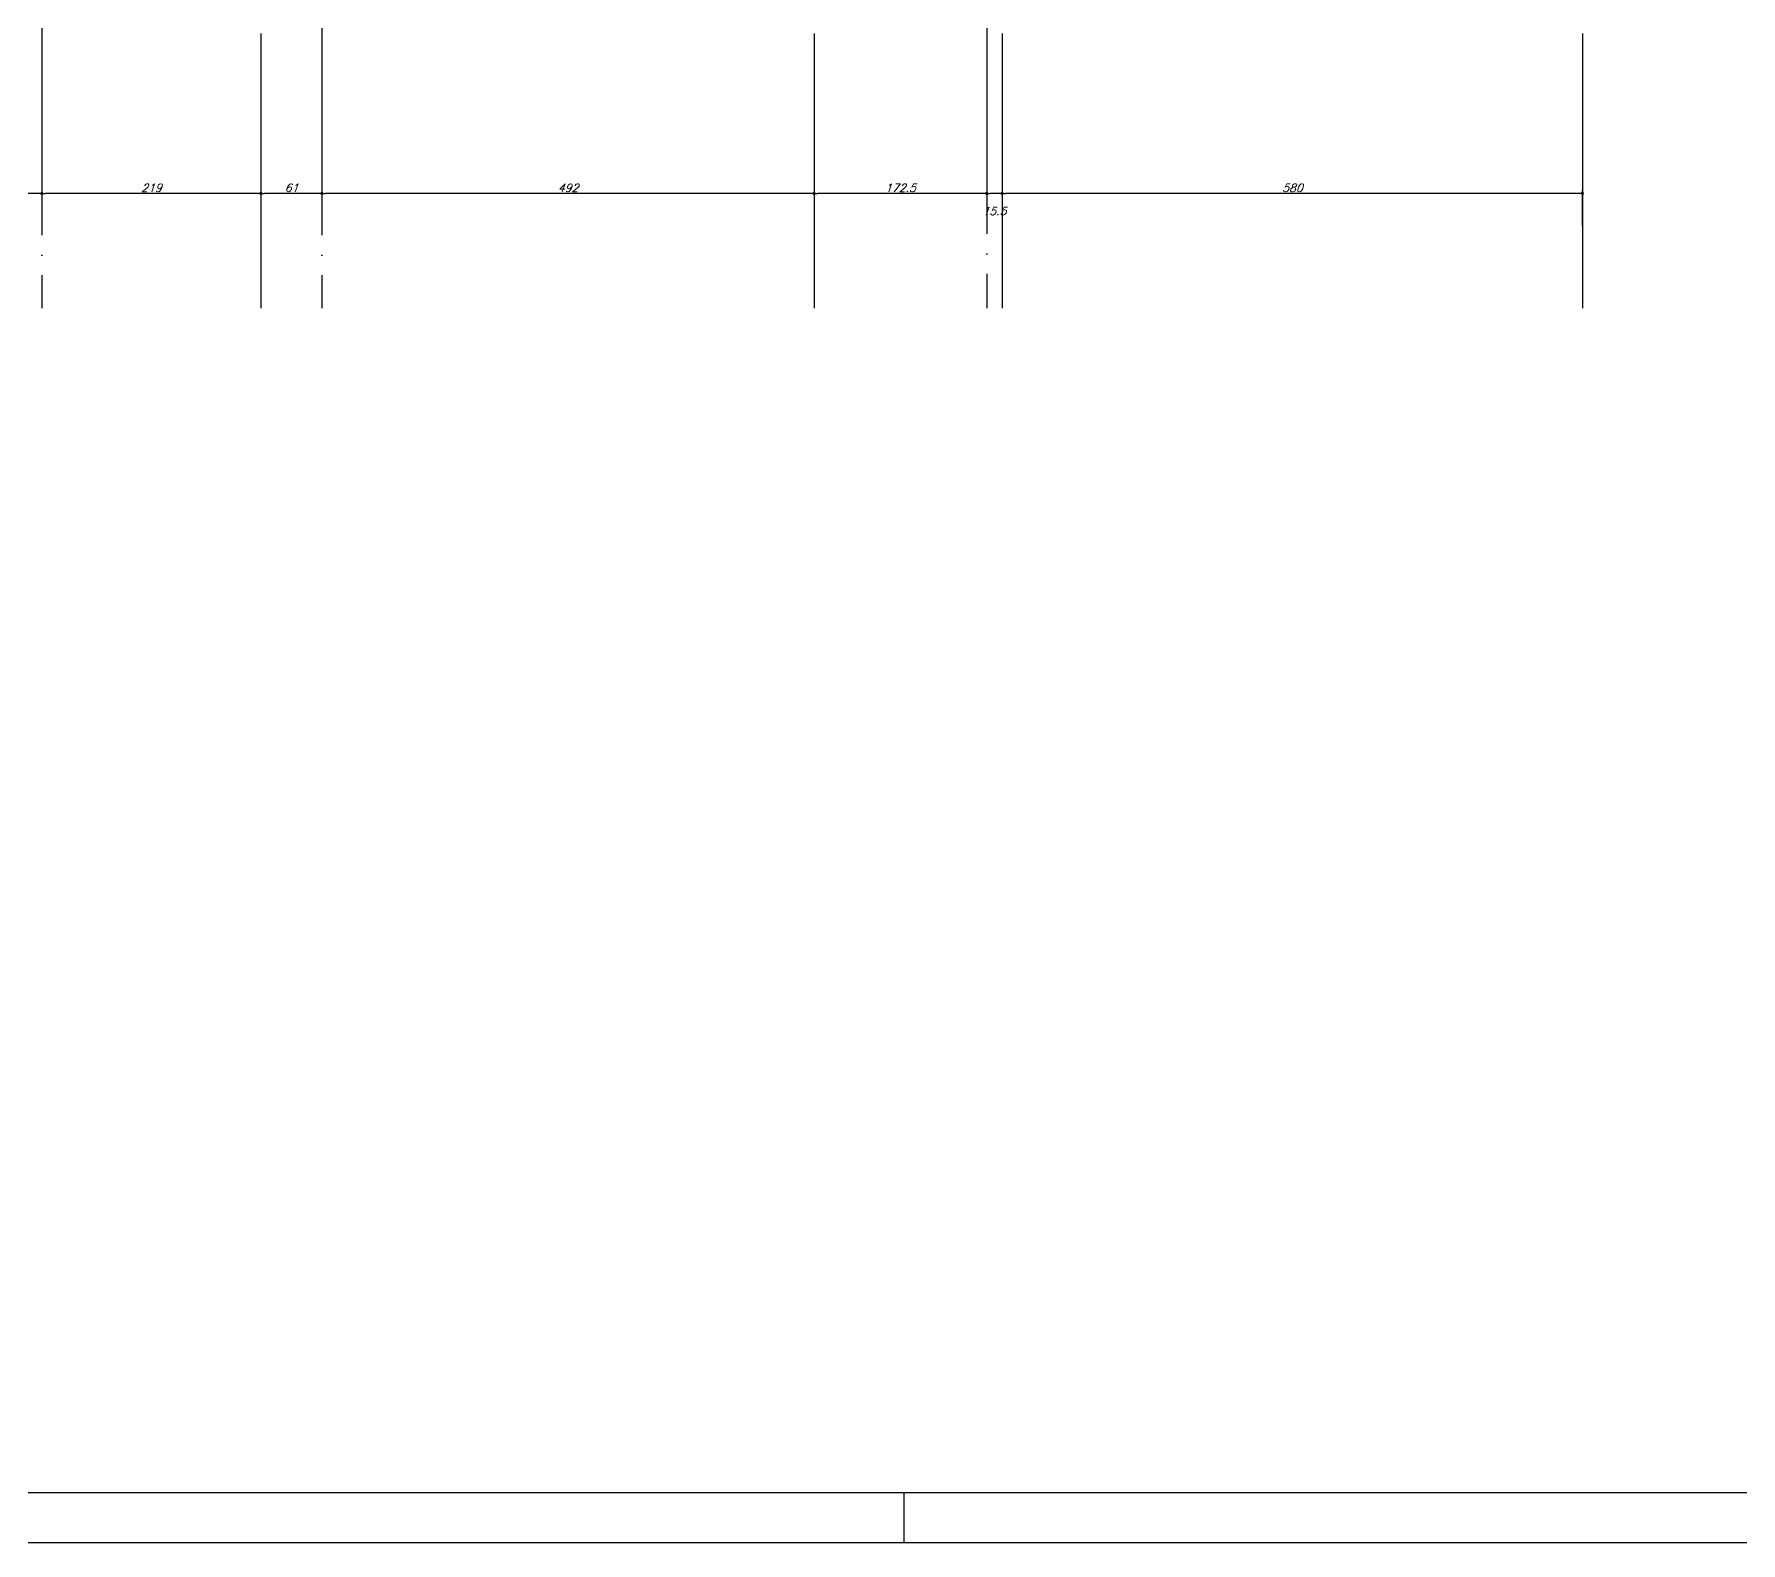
# Model space of a CAD drawing. Extents: x -4723 to 4922, y -2048 to 2452.
# Drawn here: x 1278 to 2984, y -2048 to -540 of the extents above; entities that cross this region are included whole.
import ezdxf
from ezdxf.enums import TextEntityAlignment as Align

# ---------------------------------------------------------------- set-up
doc = ezdxf.new("R2010")
doc.units = 0
doc.header["$LTSCALE"] = 50
doc.header["$MEASUREMENT"] = 0
doc.linetypes.add('EIXO', pattern=[6.8, 6, -0.4, 0, -0.4])
doc.layers.get('0').update_dxf_attribs({"linetype": 'CONTINUOUS'})
doc.layers.get('DEFPOINTS').update_dxf_attribs({"linetype": 'CONTINUOUS'})
for name, color, linetype in [('F-COTAS', 106, 'CONTINUOUS'), ('F-EIXO', 12, 'EIXO'), ('F-MARGEM', 1, 'CONTINUOUS'), ('F-TEXTO', 6, 'CONTINUOUS')]:
    doc.layers.add(name, color=color, linetype=linetype)
doc.styles.add('CP-TEXT-INCL', font='simplex.shx', dxfattribs={"oblique": 20})
doc.styles.add('ROMANS', font='simplex.shx')
doc.dimstyles.new('CP-COTAS-50', dxfattribs={"dimscale": 0.64, "dimtxt": 12.5, "dimasz": 5, "dimexe": 5, "dimexo": 5, "dimgap": 2.5, "dimtad": 1, "dimdec": 1, "dimdsep": 46, "dimtxsty": 'CP-TEXT-INCL', "dimblk1": 'DOT', "dimblk2": 'DOT', "dimsah": 1, "dimcen": 9, "dimclrd": 256, "dimclre": 256, "dimclrt": 256, "dimadec": 0, "dimazin": 0, "dimtfac": 1, "dimtdec": 1, "dimtmove": 2, "dimatfit": 3, "dimldrblk": 'DOT', "dimfxl": 0, "dimtolj": 1, "dimarcsym": 0})

# ---------------------------------------------------------------- blocks, each defined once
blk = doc.blocks.new('A0-4L_900')
at = {"layer": 'F-MARGEM', "color": 2}
blk.add_line((137.4, 1), (137.4, 0), dxfattribs=at)
blk.add_lwpolyline([(0, 0), (0, 90), (192.9, 90), (192.9, 0)], close=True, dxfattribs=at)
at = {"layer": 'F-MARGEM', "color": 7}
blk.add_lwpolyline([(2.5, 89), (191.9, 89), (191.9, 1), (2.5, 1)], close=True, dxfattribs=at)
blk = doc.blocks.new('*U52')
at = {"layer": 'F-EIXO'}
blk.add_line((0, 0), (0, -2655), dxfattribs=at)
at = {"layer": 'F-TEXTO', "style": 'ROMANS'}
blk.add_attdef('EIXO', text='', height=17.5, rotation=360, dxfattribs=at).set_placement((0, 28.2), align=Align.MIDDLE_CENTER)
blk = doc.blocks.new('*U53')
at = {"layer": 'F-EIXO'}
blk.add_line((0, 0), (0, -2753.4852), dxfattribs=at)
at = {"layer": 'F-TEXTO', "style": 'ROMANS'}
blk.add_attdef('EIXO', text='', height=17.5, rotation=360, dxfattribs=at).set_placement((0, 28.2072), align=Align.MIDDLE_CENTER)
blk = doc.blocks.new('*U59')
at = {"layer": 'F-EIXO'}
blk.add_line((0, 0), (0, -2655), dxfattribs=at)
at = {"layer": 'F-TEXTO', "style": 'ROMANS'}
blk.add_attdef('EIXO', text='', height=17.5, rotation=360, dxfattribs=at).set_placement((0, 28.2), align=Align.MIDDLE_CENTER)
blk = doc.blocks.new('*U40')
at = {"layer": 'F-EIXO'}
blk.add_line((0, 0), (0, -2655), dxfattribs=at)
at = {"layer": 'F-TEXTO', "style": 'ROMANS'}
blk.add_attdef('EIXO', text='', height=17.5, rotation=360, dxfattribs=at).set_placement((0, 28.2), align=Align.MIDDLE_CENTER)
blk = doc.blocks.new('*U41')
at = {"layer": 'F-EIXO'}
blk.add_line((0, 0), (0, -2655), dxfattribs=at)
at = {"layer": 'F-TEXTO', "style": 'ROMANS'}
blk.add_attdef('EIXO', text='', height=17.5, rotation=360, dxfattribs=at).set_placement((0, 28.2), align=Align.MIDDLE_CENTER)
blk = doc.blocks.new('*U39')
at = {"layer": 'F-EIXO'}
blk.add_line((0, 0), (0, -2755), dxfattribs=at)
at = {"layer": 'F-TEXTO', "style": 'ROMANS'}
blk.add_attdef('EIXO', text='', height=17.5, rotation=360, dxfattribs=at).set_placement((0, 28.2072), align=Align.MIDDLE_CENTER)
blk = doc.blocks.new('*U45')
at = {"layer": 'F-EIXO'}
blk.add_line((0, 0), (0, -2753.4852), dxfattribs=at)
at = {"layer": 'F-TEXTO', "style": 'ROMANS'}
blk.add_attdef('EIXO', text='', height=17.5, rotation=360, dxfattribs=at).set_placement((0, 28.2072), align=Align.MIDDLE_CENTER)
blk = doc.blocks.new('_DOT')
at = {"color": 0, "linetype": 'ByBlock'}
blk.add_line((-0.5, 0), (-1, 0), dxfattribs=at)
at = {"color": 0, "linetype": 'ByBlock', "const_width": 0.5}
blk.add_lwpolyline([(-0.25, 0, 1), (0.25, 0, 1)], format="xyb", close=True, dxfattribs=at)
blk = doc.blocks.new('*D120')
at = {"layer": 'DEFPOINTS', "color": 0, "linetype": 'Continuous', "transparency": 16777216}
for p in [(2245.5, -699.1), (2245.5, -699.1), (2825.5, -734.7)]:
    blk.add_point(p, dxfattribs=at)
at = {"layer": 'F-COTAS', "linetype": 'Continuous', "lineweight": -2, "transparency": 16777216}
for p, q in [((2822.3, -699.1), (2248.7, -699.1)), ((2825.5, -731.5), (2825.5, -695.9))]:
    blk.add_line(p, q, dxfattribs=at)
at = {"layer": 'F-COTAS', "linetype": 'Continuous', "lineweight": -2, "transparency": 16777216, "xscale": 3.2, "yscale": 3.2, "zscale": 3.2, "rotation": 180}
blk.add_blockref('_DOT', (2245.5, -699.1), dxfattribs=at)
at = {"layer": 'F-COTAS', "linetype": 'Continuous', "lineweight": -2, "transparency": 16777216, "xscale": 3.2, "yscale": 3.2, "zscale": 3.2}
blk.add_blockref('_DOT', (2825.5, -699.1), dxfattribs=at)
at = {"layer": 'F-COTAS', "linetype": 'Continuous', "transparency": 16777216, "insert": (2535.5, -693.5), "char_height": 8, "attachment_point": 5, "style": 'CP-TEXT-INCL'}
blk.add_mtext('\\A1;580', dxfattribs=at)
blk = doc.blocks.new('*D121')
at = {"layer": 'DEFPOINTS', "color": 0, "linetype": 'Continuous', "transparency": 16777216}
for p in [(2230, -699.1), (2230, -699.1), (2245.5, -699.1)]:
    blk.add_point(p, dxfattribs=at)
at = {"layer": 'F-COTAS', "linetype": 'Continuous', "lineweight": -2, "transparency": 16777216}
blk.add_line((2242.3, -699.1), (2233.2, -699.1), dxfattribs=at)
at = {"layer": 'F-COTAS', "linetype": 'Continuous', "lineweight": -2, "transparency": 16777216, "xscale": 3.2, "yscale": 3.2, "zscale": 3.2, "rotation": 180}
blk.add_blockref('_DOT', (2230, -699.1), dxfattribs=at)
at = {"layer": 'F-COTAS', "linetype": 'Continuous', "lineweight": -2, "transparency": 16777216, "xscale": 3.2, "yscale": 3.2, "zscale": 3.2}
blk.add_blockref('_DOT', (2245.5, -699.1), dxfattribs=at)
at = {"layer": 'F-COTAS', "linetype": 'Continuous', "transparency": 16777216, "insert": (2237.7, -716.7), "char_height": 8, "attachment_point": 5, "style": 'CP-TEXT-INCL'}
blk.add_mtext('\\A1;15.5', dxfattribs=at)
blk = doc.blocks.new('*D122')
at = {"layer": 'DEFPOINTS', "color": 0, "linetype": 'Continuous', "transparency": 16777216}
for p in [(2057.5, -699.1), (2057.5, -699.1), (2230, -699.1)]:
    blk.add_point(p, dxfattribs=at)
at = {"layer": 'F-COTAS', "linetype": 'Continuous', "lineweight": -2, "transparency": 16777216}
blk.add_line((2226.8, -699.1), (2060.7, -699.1), dxfattribs=at)
at = {"layer": 'F-COTAS', "linetype": 'Continuous', "lineweight": -2, "transparency": 16777216, "xscale": 3.2, "yscale": 3.2, "zscale": 3.2, "rotation": 180}
blk.add_blockref('_DOT', (2057.5, -699.1), dxfattribs=at)
at = {"layer": 'F-COTAS', "linetype": 'Continuous', "lineweight": -2, "transparency": 16777216, "xscale": 3.2, "yscale": 3.2, "zscale": 3.2}
blk.add_blockref('_DOT', (2230, -699.1), dxfattribs=at)
at = {"layer": 'F-COTAS', "linetype": 'Continuous', "transparency": 16777216, "insert": (2143.7, -693.5), "char_height": 8, "attachment_point": 5, "style": 'CP-TEXT-INCL'}
blk.add_mtext('\\A1;172.5', dxfattribs=at)
blk = doc.blocks.new('*D123')
at = {"layer": 'DEFPOINTS', "color": 0, "linetype": 'Continuous', "transparency": 16777216}
for p in [(1565.5, -699.1), (1565.5, -699.1), (2057.5, -699.1)]:
    blk.add_point(p, dxfattribs=at)
at = {"layer": 'F-COTAS', "linetype": 'Continuous', "lineweight": -2, "transparency": 16777216}
blk.add_line((2054.3, -699.1), (1568.7, -699.1), dxfattribs=at)
at = {"layer": 'F-COTAS', "linetype": 'Continuous', "lineweight": -2, "transparency": 16777216, "xscale": 3.2, "yscale": 3.2, "zscale": 3.2, "rotation": 180}
blk.add_blockref('_DOT', (1565.5, -699.1), dxfattribs=at)
at = {"layer": 'F-COTAS', "linetype": 'Continuous', "lineweight": -2, "transparency": 16777216, "xscale": 3.2, "yscale": 3.2, "zscale": 3.2}
blk.add_blockref('_DOT', (2057.5, -699.1), dxfattribs=at)
at = {"layer": 'F-COTAS', "linetype": 'Continuous', "transparency": 16777216, "insert": (1811.5, -693.5), "char_height": 8, "attachment_point": 5, "style": 'CP-TEXT-INCL'}
blk.add_mtext('\\A1;492', dxfattribs=at)
blk = doc.blocks.new('*D124')
at = {"layer": 'DEFPOINTS', "color": 0, "linetype": 'Continuous', "transparency": 16777216}
for p in [(1504.5, -699.1), (1504.5, -699.1), (1565.5, -699.1)]:
    blk.add_point(p, dxfattribs=at)
at = {"layer": 'F-COTAS', "linetype": 'Continuous', "lineweight": -2, "transparency": 16777216}
blk.add_line((1562.3, -699.1), (1507.7, -699.1), dxfattribs=at)
at = {"layer": 'F-COTAS', "linetype": 'Continuous', "lineweight": -2, "transparency": 16777216, "xscale": 3.2, "yscale": 3.2, "zscale": 3.2, "rotation": 180}
blk.add_blockref('_DOT', (1504.5, -699.1), dxfattribs=at)
at = {"layer": 'F-COTAS', "linetype": 'Continuous', "lineweight": -2, "transparency": 16777216, "xscale": 3.2, "yscale": 3.2, "zscale": 3.2}
blk.add_blockref('_DOT', (1565.5, -699.1), dxfattribs=at)
at = {"layer": 'F-COTAS', "linetype": 'Continuous', "transparency": 16777216, "insert": (1535, -693.5), "char_height": 8, "attachment_point": 5, "style": 'CP-TEXT-INCL'}
blk.add_mtext('\\A1;61', dxfattribs=at)
blk = doc.blocks.new('*D125')
at = {"layer": 'DEFPOINTS', "color": 0, "linetype": 'Continuous', "transparency": 16777216}
for p in [(1285.5, -699.1), (1285.5, -699.1), (1504.5, -699.1)]:
    blk.add_point(p, dxfattribs=at)
at = {"layer": 'F-COTAS', "linetype": 'Continuous', "lineweight": -2, "transparency": 16777216}
blk.add_line((1501.3, -699.1), (1288.7, -699.1), dxfattribs=at)
at = {"layer": 'F-COTAS', "linetype": 'Continuous', "lineweight": -2, "transparency": 16777216, "xscale": 3.2, "yscale": 3.2, "zscale": 3.2, "rotation": 180}
blk.add_blockref('_DOT', (1285.5, -699.1), dxfattribs=at)
at = {"layer": 'F-COTAS', "linetype": 'Continuous', "lineweight": -2, "transparency": 16777216, "xscale": 3.2, "yscale": 3.2, "zscale": 3.2}
blk.add_blockref('_DOT', (1504.5, -699.1), dxfattribs=at)
at = {"layer": 'F-COTAS', "linetype": 'Continuous', "transparency": 16777216, "insert": (1395, -693.5), "char_height": 8, "attachment_point": 5, "style": 'CP-TEXT-INCL'}
blk.add_mtext('\\A1;219', dxfattribs=at)
blk = doc.blocks.new('*D126')
at = {"layer": 'DEFPOINTS', "color": 0, "linetype": 'Continuous', "transparency": 16777216}
for p in [(1128, -699.1), (1128, -699.1), (1285.5, -699.1)]:
    blk.add_point(p, dxfattribs=at)
at = {"layer": 'F-COTAS', "linetype": 'Continuous', "lineweight": -2, "transparency": 16777216}
blk.add_line((1282.3, -699.1), (1131.2, -699.1), dxfattribs=at)
at = {"layer": 'F-COTAS', "linetype": 'Continuous', "lineweight": -2, "transparency": 16777216, "xscale": 3.2, "yscale": 3.2, "zscale": 3.2, "rotation": 180}
blk.add_blockref('_DOT', (1128, -699.1), dxfattribs=at)
at = {"layer": 'F-COTAS', "linetype": 'Continuous', "lineweight": -2, "transparency": 16777216, "xscale": 3.2, "yscale": 3.2, "zscale": 3.2}
blk.add_blockref('_DOT', (1285.5, -699.1), dxfattribs=at)
at = {"layer": 'F-COTAS', "linetype": 'Continuous', "transparency": 16777216, "insert": (1206.7, -693.5), "char_height": 8, "attachment_point": 5, "style": 'CP-TEXT-INCL'}
blk.add_mtext('\\A1;157.5', dxfattribs=at)

msp = doc.modelspace()

# ---------------------------------------------------------------- block references
at = {"layer": 'F-EIXO', "linetype": 'Continuous'}
for name, p in [('*U45', (1285.5, 1939.842)), ('*U53', (1565.5, 1939.842)), ('*U39', (2230, 1941.3568)), ('*U59', (1504.5, 1841.3568)), ('*U40', (2057.5, 1841.3568)), ('*U41', (2245.5, 1841.3568)), ('*U52', (2825.5, 1841.3568))]:
    msp.add_blockref(name, p, dxfattribs=at)
at = {"layer": 'F-MARGEM', "linetype": 'Continuous', "xscale": 50, "yscale": 50, "zscale": 50}
msp.add_blockref('A0-4L_900', (-4722.80491, -2048.15543), dxfattribs=at)

# ---------------------------------------------------------------- dimensions: what is measured, and where the dimension line sits
at = {"layer": 'F-COTAS', "linetype": 'Continuous'}
for base, p1, p2, picture, middle in [((1128, -699.08566), (1285.5, -699.08566), (1128, -699.08566), '*D126', (1206.75, -693.48566)), ((1285.5, -699.08566), (1504.5, -699.08566), (1285.5, -699.08566), '*D125', (1395, -693.48566)), ((1504.5, -699.08566), (1565.5, -699.08566), (1504.5, -699.08566), '*D124', (1535, -693.48566)), ((1565.5, -699.08566), (2057.5, -699.08566), (1565.5, -699.08566), '*D123', (1811.5, -693.48566)), ((2057.5, -699.08566), (2230, -699.08566), (2057.5, -699.08566), '*D122', (2143.75, -693.48566)), ((2230, -699.08566), (2245.5, -699.08566), (2230, -699.08566), '*D121', (2237.75, -716.68566)), ((2245.5, -699.08566), (2825.5, -734.69455), (2245.5, -699.08566), '*D120', (2535.5, -693.48566))]:
    dim = msp.add_linear_dim(base=base, p1=p1, p2=p2, dimstyle='CP-COTAS-50', dxfattribs=at)
    dim.commit()
    dim.dimension.update_dxf_attribs({"geometry": picture, "text_midpoint": middle})

doc.saveas('drawing.dxf')
